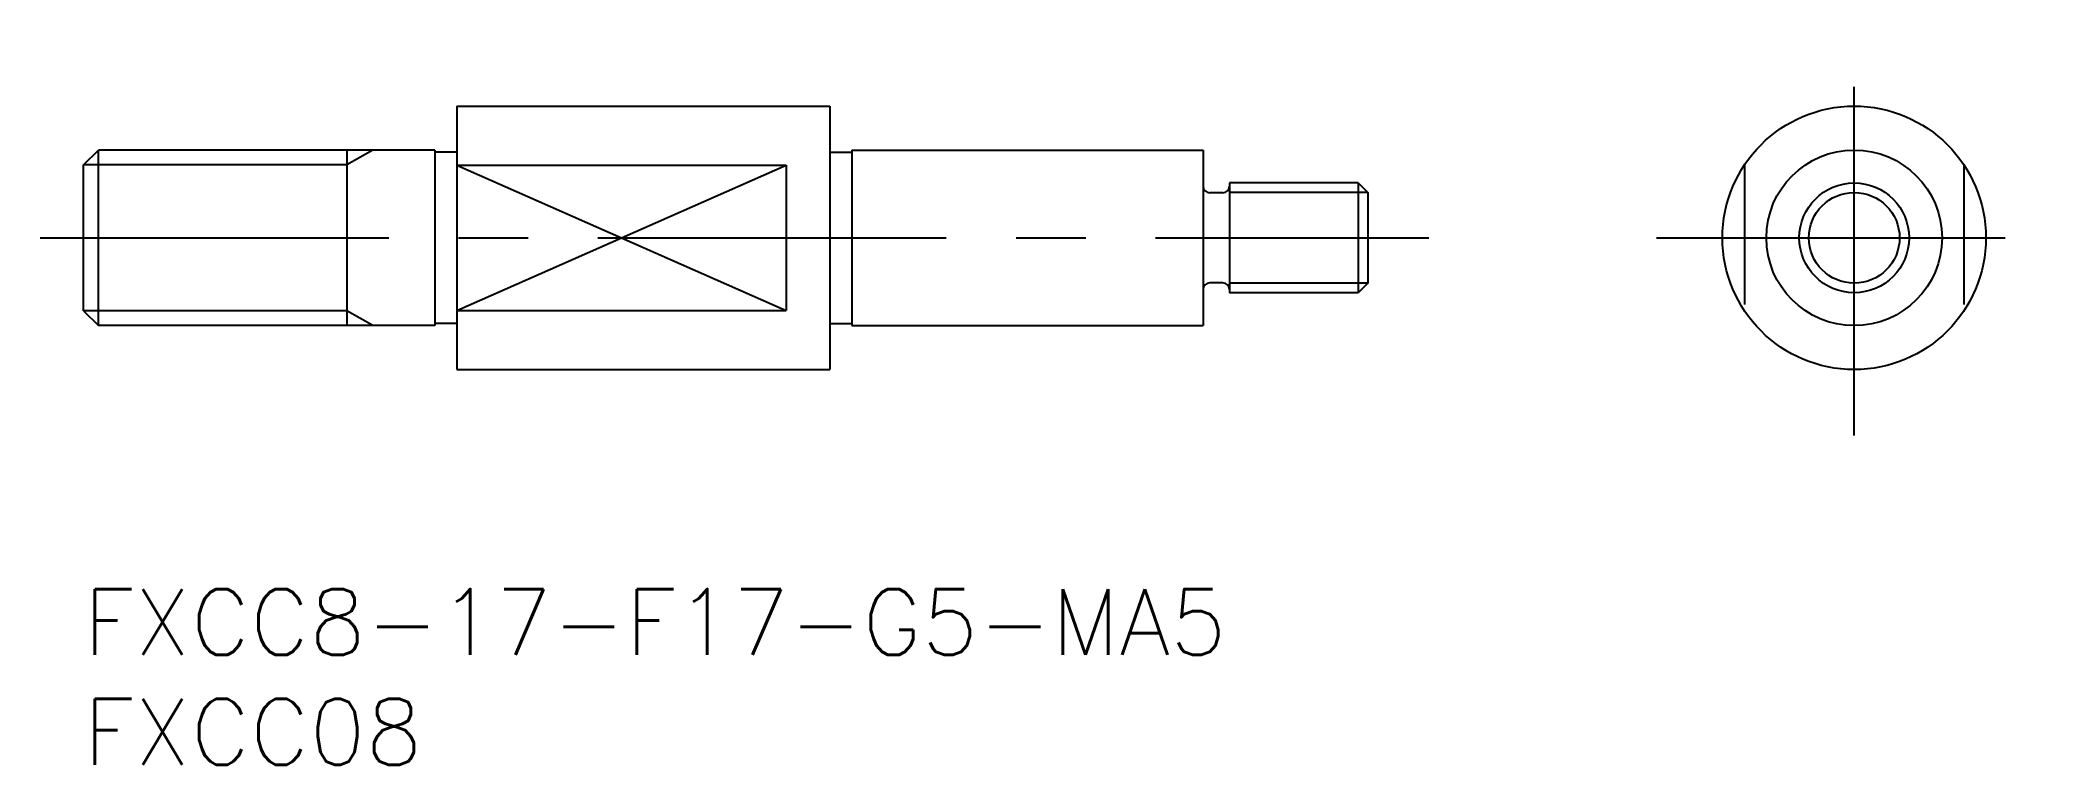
# Model space of a CAD drawing. Extents: x -2 to 89.7, y -8 to 25.
import ezdxf

# ---------------------------------------------------------------- set-up
doc = ezdxf.new("R2010")
doc.units = 0
doc.header["$LTSCALE"] = 0.5
doc.linetypes.add('CENTER', pattern=[50.8, 31.75, -6.35, 6.35, -6.35])
doc.linetypes.add('DASHED', pattern=[19.05, 12.7, -6.35])
doc.layers.get('0').update_dxf_attribs({"linetype": 'CONTINUOUS'})
for name, color, linetype in [('MSM_CENTER', 1, 'CENTER'), ('MSM_CONTINUOUS', 7, 'CONTINUOUS'), ('MSM_DASHED', 4, 'DASHED'), ('MSM_NARROW', 5, 'CONTINUOUS'), ('MSM_PART_NUMBER', 7, 'CONTINUOUS')]:
    doc.layers.add(name, color=color, linetype=linetype)
doc.styles.get("Standard").update_dxf_attribs({"font": 'txt.shx', "height": 3, "bigfont": 'bigfont.shx'})

# ---------------------------------------------------------------- blocks, each defined once
blk = doc.blocks.new('*U11')
at = {"layer": 'MSM_PART_NUMBER'}
blk.add_text('FXCC8-17-F17-G5-MA5', height=3, dxfattribs=at).set_placement((0, -3))
blk = doc.blocks.new('*U12')
at = {"layer": 'MSM_PART_NUMBER'}
blk.add_text('FXCC08', height=3, dxfattribs=at).set_placement((0, -8))

msp = doc.modelspace()

# ---------------------------------------------------------------- linework, layer by layer
at = {"layer": 'MSM_CENTER'}
for p, q in [((80.659, 7), (80.659, 25)), ((-1.972, 16), (61.278, 16)), ((71.659, 16), (89.659, 16))]:
    msp.add_line(p, q, dxfattribs=at)
at = {"layer": 'MSM_CONTINUOUS'}
for p, q in [((17, 22), (34, 22)), ((17, 22), (17, 10)), ((34, 22), (34, 10)), ((0, 19.323), (0.676, 20)), ((0, 12.677), (0, 19.323)), ((0.676, 12), (0.676, 20)), ((16, 20), (0.676, 20)), ((12, 20), (12, 12)), ((16, 20), (16, 12)), ((17, 19.9), (16, 19.9)), ((17, 19.317), (32, 19.317)), ((32, 19.317), (32, 12.683)), ((34, 19.9), (35, 19.9)), ((35, 20), (51, 20)), ((35, 20), (35, 12)), ((51, 20), (51, 12)), ((58.067, 18.5), (52.2, 18.5)), ((52.2, 18.5), (52.2, 13.5)), ((58.067, 18.5), (58.067, 13.5)), ((58.067, 18.5), (58.5, 18.067)), ((51.9, 18.05), (51.3, 18.05)), ((58.5, 18.067), (58.5, 13.933)), ((51.9, 13.95), (51.3, 13.95)), ((58.5, 13.933), (58.067, 13.5)), ((58.067, 13.5), (52.2, 13.5)), ((0, 12.677), (0.676, 12)), ((16, 12), (0.676, 12)), ((17, 12.1), (16, 12.1)), ((17, 12.683), (32, 12.683)), ((34, 12.1), (35, 12.1)), ((35, 12), (51, 12)), ((17, 10), (34, 10))]:
    msp.add_line(p, q, dxfattribs=at)
for radius in [6, 4, 2.5]:
    msp.add_circle((80.659, 16), radius, dxfattribs=at)
for centre, start, end in [((51.3, 18.35), 180, 270), ((51.9, 18.35), 270, 0), ((51.3, 13.65), 90, 180), ((51.9, 13.65), 0, 90)]:
    msp.add_arc(centre, 0.3, start, end, dxfattribs=at)
at = {"layer": 'MSM_DASHED'}
for p, q in [((75.659, 19.317), (75.659, 12.683)), ((85.659, 19.317), (85.659, 12.683))]:
    msp.add_line(p, q, dxfattribs=at)
at = {"layer": 'MSM_NARROW'}
for p, q in [((12, 19.323), (0, 19.323)), ((13.172, 20), (12, 19.323)), ((17, 19.317), (32, 12.683)), ((17, 12.683), (32, 19.317)), ((58.5, 18.067), (52.2, 18.067)), ((58.5, 13.933), (52.2, 13.933)), ((12, 12.677), (0, 12.677)), ((13.172, 12), (12, 12.677))]:
    msp.add_line(p, q, dxfattribs=at)
msp.add_circle((80.659, 16), 2.067, dxfattribs=at)

# ---------------------------------------------------------------- block references
for name in ['*U11', '*U12']:
    msp.add_blockref(name, (0, 0))

doc.saveas('drawing.dxf')
